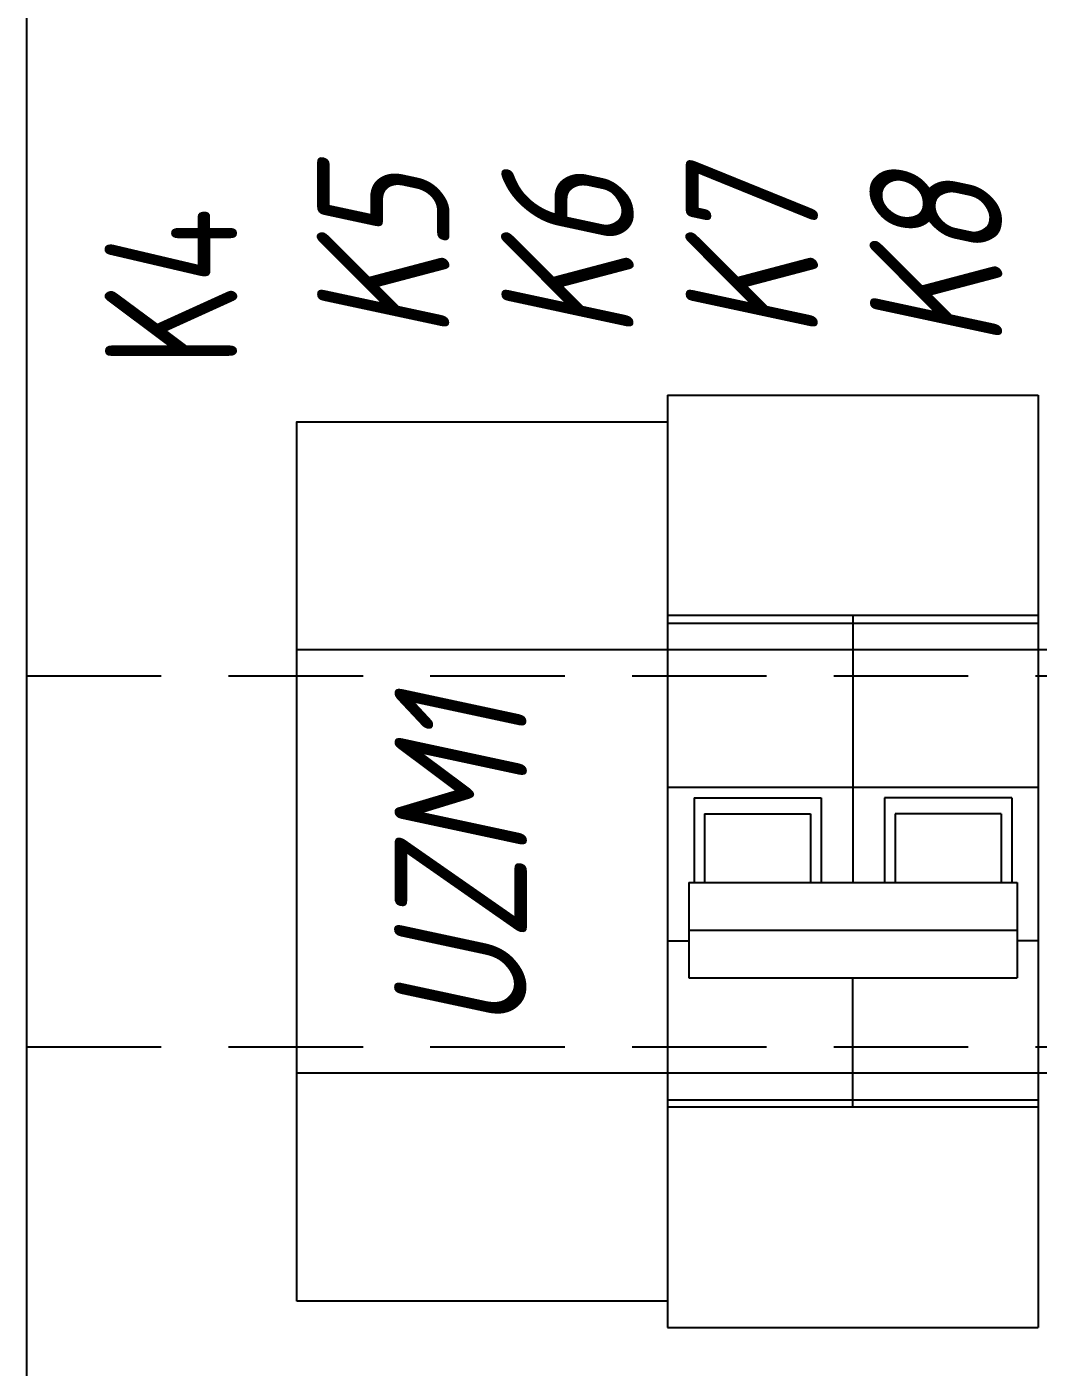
# Model space of a CAD drawing. Header units: millimetres. Extents: x -2573 to 1068, y -1220 to 2800.
# Drawn here: x 106.2 to 201.8, y 2017.3 to 2143.8 of the extents above; entities that cross this region are included whole.
import ezdxf

# ---------------------------------------------------------------- set-up
doc = ezdxf.new("R2010")
doc.units = ezdxf.units.MM
doc.linetypes.add('DASHED', pattern=[19.05, 12.7, -6.35])
doc.layers.add('noprint', color=2, linetype='Continuous', true_color=0xffff00, plot=False)
doc.styles.add('textstyle105', font='', dxfattribs={"width": 0.8})
doc.styles.add('textstyle106', font='', dxfattribs={"width": 0.8})
doc.styles.add('textstyle107', font='', dxfattribs={"width": 0.8})
doc.styles.add('textstyle108', font='', dxfattribs={"width": 0.8})
doc.styles.add('textstyle109', font='standard', dxfattribs={"width": 0.8})
doc.styles.add('textstyle42', font='', dxfattribs={"width": 0.8})
doc.styles.get('textstyle105').set_extended_font_data('ISOCPEUR', italic=True)
doc.styles.get('textstyle106').set_extended_font_data('ISOCPEUR', italic=True)
doc.styles.get('textstyle107').set_extended_font_data('ISOCPEUR', italic=True)
doc.styles.get('textstyle108').set_extended_font_data('ISOCPEUR', italic=True)
doc.styles.get('textstyle42').set_extended_font_data('ISOCPEUR', italic=True)

# ---------------------------------------------------------------- blocks, each defined once
blk = doc.blocks.new('рубильник')
for p, q in [((-17.5, 0), (-17.5, -88)), ((-17.5, 0), (17.5, 0)), ((17.5, 0), (17.5, -88)), ((-17.5, -88), (17.5, -88))]:
    blk.add_line(p, q)
at = {"color": 0, "linetype": 'Continuous'}
for p, q in [((-17.5, -20.8), (-17.5, -67.2)), ((17.5, -20.8), (-17.5, -20.8)), ((-17.5, -21.5), (17.5, -21.5)), ((0, -20.8), (0, -46)), ((17.5, -20.8), (17.5, -67.2)), ((-17.5, -37), (17.5, -37)), ((-15, -38), (-3, -38)), ((-15, -38), (-15, -46)), ((-3, -38), (-3, -46)), ((3, -38), (3, -46)), ((15, -38), (3, -38)), ((15, -38), (15, -46)), ((-14, -39.5), (-4, -39.5)), ((-14, -39.5), (-14, -46)), ((-4, -39.5), (-4, -46)), ((14, -39.5), (4, -39.5)), ((4, -39.5), (4, -46)), ((14, -39.5), (14, -46)), ((-15.5, -46), (-15.5, -55)), ((-15.5, -46), (15.5, -46)), ((15.5, -46), (15.5, -55)), ((-15.5, -50.5), (15.5, -50.5)), ((-17.5, -51.5), (-15.5, -51.5)), ((17.5, -51.5), (15.5, -51.5)), ((-15.5, -55), (15.5, -55)), ((0, -67.2), (0, -55)), ((-17.5, -66.5), (17.5, -66.5)), ((17.5, -67.2), (-17.5, -67.2))]:
    blk.add_line(p, q, dxfattribs=at)

msp = doc.modelspace()

# ---------------------------------------------------------------- linework, layer by layer
at = {"color": 0, "linetype": 'DASHED'}
for p, q in [((106.25, 2082.5), (856.25, 2082.5)), ((106.25, 2047.5), (856.25, 2047.5))]:
    msp.add_line(p, q, dxfattribs=at)
msp.add_lwpolyline([(131.75, 2023.5), (131.75, 2106.5), (166.75, 2106.5), (166.75, 2023.5)], close=True)
at = {"layer": 'noprint'}
for points in [[(106.25, 1840), (106.25, 2290), (856.25, 2290), (856.25, 1840)], [(131.75, 2045), (131.75, 2085), (347.75, 2085), (347.75, 2045)]]:
    msp.add_lwpolyline(points, close=True, dxfattribs=at)

# ---------------------------------------------------------------- block references
msp.add_blockref('рубильник', (184.25, 2109))

# ---------------------------------------------------------------- texts
at = {"color": 1, "lineweight": 40, "true_color": 0xff0000, "width": 0.8}
for s, style, p in [('K5', 'textstyle108', (146.16, 2114.29)), ('K7', 'textstyle106', (180.96, 2114.29)), ('K8', 'textstyle105', (198.36, 2113.48)), ('K6', 'textstyle107', (163.56, 2114.29)), ('K4', 'textstyle109', (126.13, 2111.7)), ('UZM1', 'textstyle42', (153.47, 2048.87))]:
    msp.add_text(s, height=12.5, rotation=90, dxfattribs=dict(at, style=style)).set_placement(p)

doc.saveas('drawing.dxf')
